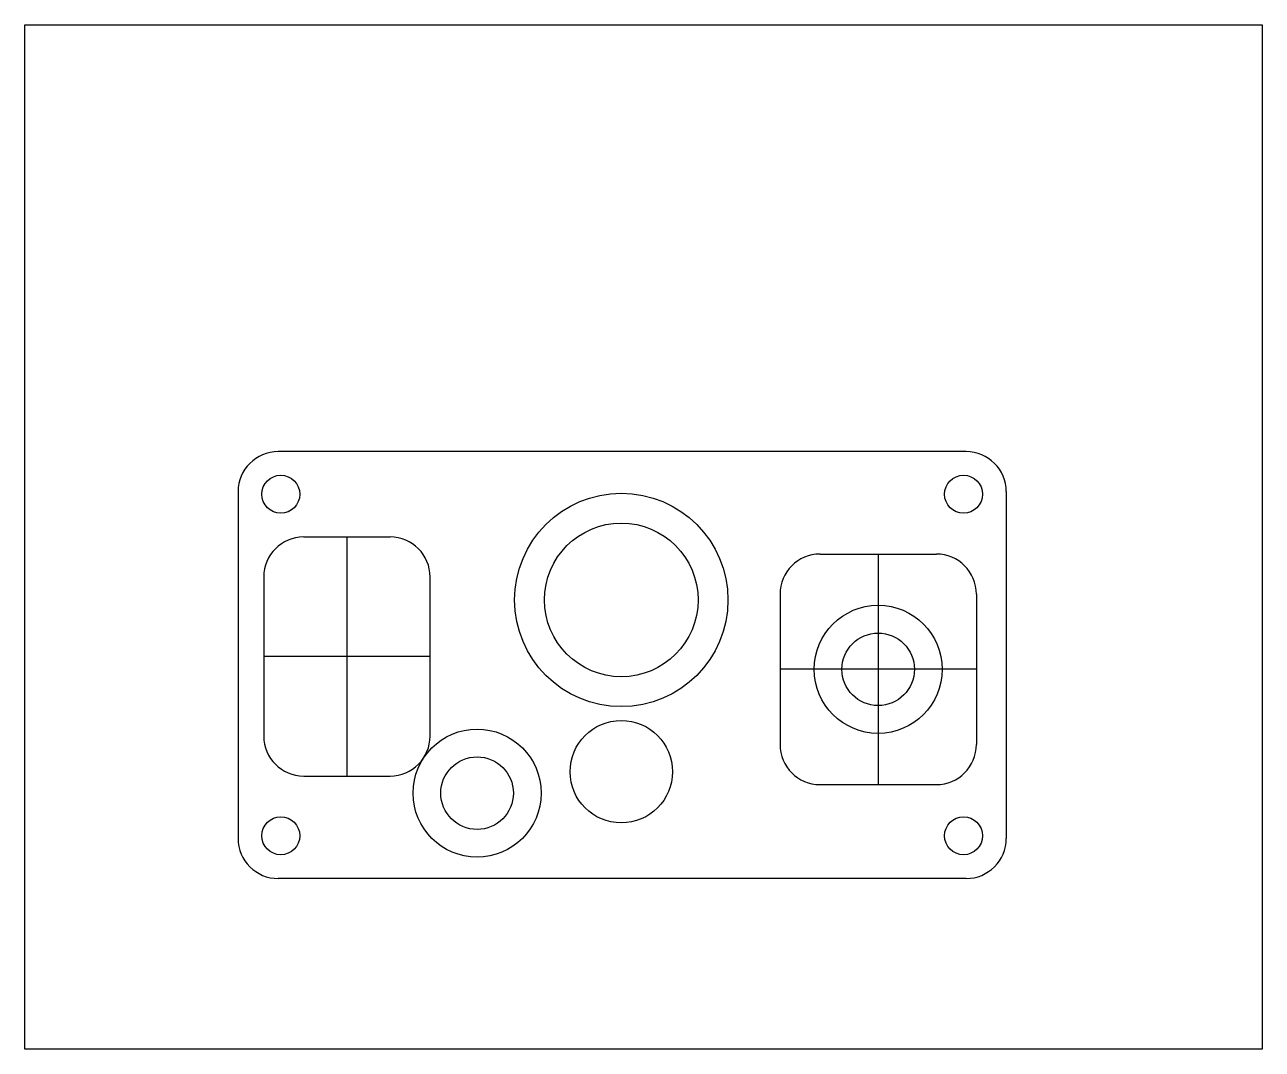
# Model space of a CAD drawing. Extents: x -0.5 to 2.4, y -0.4 to 2.
import ezdxf

# ---------------------------------------------------------------- set-up
doc = ezdxf.new("R2010")
doc.units = 0
for name, color, linetype in [('4-40 tap holes', 2, 'CONTINUOUS'), ('boundary', 3, 'CONTINUOUS'), ('connector pocket', 211, 'CONTINUOUS'), ('filter inner pocket', 5, 'CONTINUOUS'), ('filter outer pocket', 4, 'CONTINUOUS'), ('led pocket', 6, 'CONTINUOUS'), ('mount drill', 1, 'CONTINUOUS'), ('resistor pocket', 40, 'CONTINUOUS'), ('surface mill', 9, 'CONTINUOUS'), ('visualization', 8, 'CONTINUOUS')]:
    doc.layers.add(name, color=color, linetype=linetype)

msp = doc.modelspace()

# ---------------------------------------------------------------- linework, layer by layer
at = {"layer": '4-40 tap holes'}
for centre in [(0.09997, 0.900171), (1.7, 0.900155), (0.09997, 0.100105), (1.699963, 0.100116)]:
    msp.add_circle(centre, 0.0445, dxfattribs=at)
at = {"layer": 'boundary'}
for p, q in [((1.70625, 1), (0.09375, 1)), ((0, 0.90625), (0, 0.09375)), ((1.8, 0.90625), (1.8, 0.09375)), ((1.70625, 0), (0.09375, 0))]:
    msp.add_line(p, q, dxfattribs=at)
for centre, start, end in [((0.09375, 0.90625), 90, 180), ((1.70625, 0.90625), 0, 90), ((0.09375, 0.09375), 180, 270), ((1.70625, 0.09375), 270, 360)]:
    msp.add_arc(centre, 0.09375, start, end, dxfattribs=at)
at = {"layer": 'connector pocket'}
for p, q in [((0.255, 0.8), (0.255, 0.24)), ((0.45, 0.52), (0.06, 0.52))]:
    msp.add_line(p, q, dxfattribs=at)
at = {"layer": 'filter inner pocket'}
msp.add_circle((0.89798, 0.652602), 0.18, dxfattribs=at)
at = {"layer": 'filter outer pocket'}
msp.add_circle((0.897978, 0.652595), 0.25, dxfattribs=at)
at = {"layer": 'led pocket'}
msp.add_circle((0.897974, 0.250172), 0.12, dxfattribs=at)
at = {"layer": 'mount drill'}
for centre in [(1.5, 0.49), (0.56, 0.2)]:
    msp.add_circle(centre, 0.085, dxfattribs=at)
at = {"layer": 'resistor pocket'}
for p, q in [((1.5, 0.76), (1.5, 0.22)), ((1.73, 0.49), (1.27, 0.49))]:
    msp.add_line(p, q, dxfattribs=at)
at = {"layer": 'surface mill'}
for p, q in [((-0.5, 2), (2.4, 2)), ((-0.5, -0.4), (-0.5, 2)), ((2.4, 2), (2.4, -0.4)), ((2.4, -0.4), (-0.5, -0.4))]:
    msp.add_line(p, q, dxfattribs=at)
at = {"layer": 'visualization'}
for p, q in [((0.15375, 0.8), (0.35625, 0.8)), ((1.36375, 0.76), (1.63625, 0.76)), ((0.06, 0.70625), (0.06, 0.33375)), ((0.45, 0.33375), (0.45, 0.70625)), ((1.27, 0.66625), (1.27, 0.31375)), ((1.73, 0.66625), (1.73, 0.31375)), ((0.15375, 0.24), (0.35625, 0.24)), ((1.36375, 0.22), (1.63625, 0.22))]:
    msp.add_line(p, q, dxfattribs=at)
for centre in [(1.5, 0.49), (0.56, 0.2)]:
    msp.add_circle(centre, 0.15, dxfattribs=at)
for centre, start, end in [((0.15375, 0.70625), 90, 180), ((0.35625, 0.70625), 0, 90), ((1.36375, 0.66625), 90, 180), ((1.63625, 0.66625), 0, 90), ((0.15375, 0.33375), 180, 270), ((0.35625, 0.33375), 270, 0), ((1.36375, 0.31375), 180, 270), ((1.63625, 0.31375), 270, 360)]:
    msp.add_arc(centre, 0.09375, start, end, dxfattribs=at)

doc.saveas('drawing.dxf')
